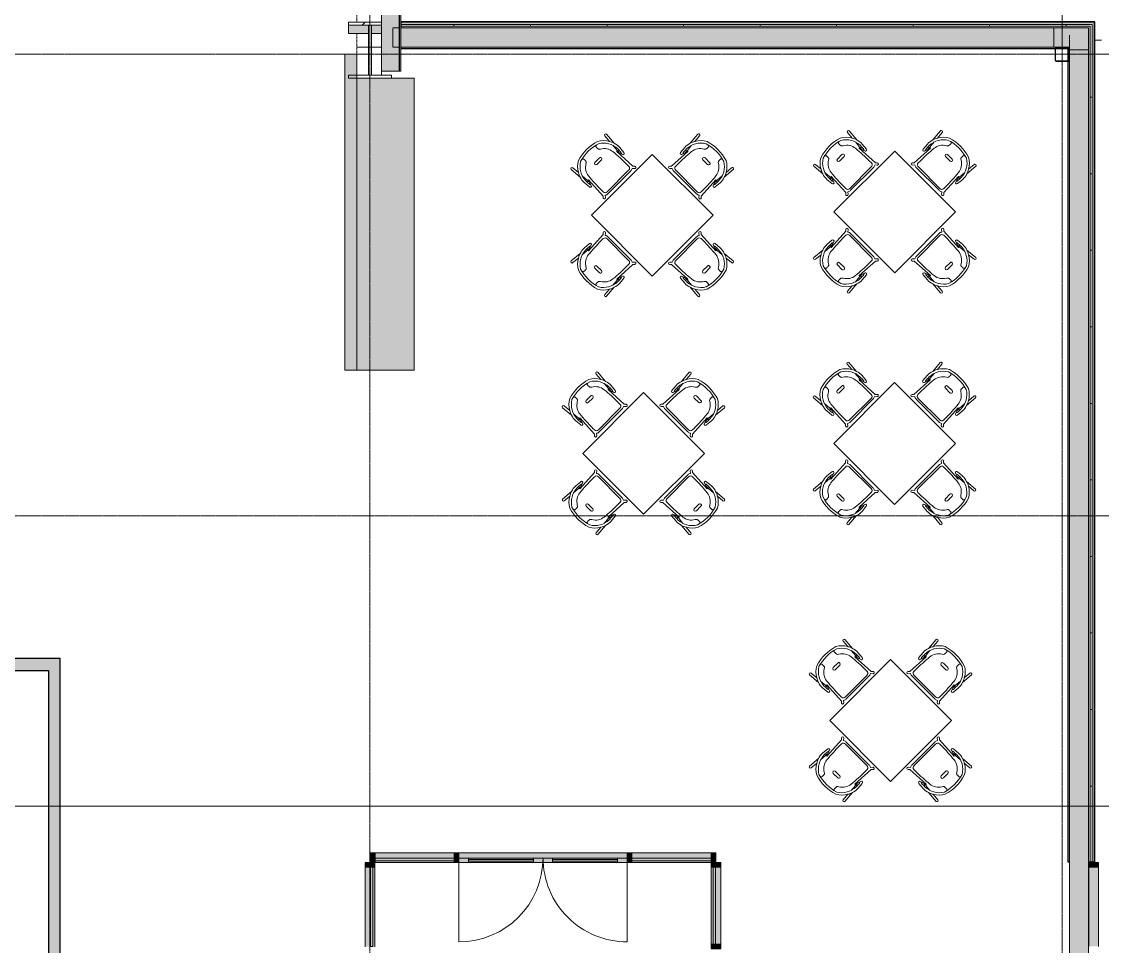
# Model space of a CAD drawing. Header units: inches. Extents: x 19712 to 27543, y -26063 to -18659.
# Drawn here: x 25835.2 to 26287.2, y -22723 to -22336.4 of the extents above; entities that cross this region are included whole.
import ezdxf

# ---------------------------------------------------------------- set-up
doc = ezdxf.new("R2010")
doc.units = ezdxf.units.IN
doc.header["$MEASUREMENT"] = 0
doc.linetypes.add('Dash 1_16_', pattern=[0.125, 0.0625, -0.0625])
doc.linetypes.add('Grid Line 1_2_', pattern=[0.875, 0.5, -0.125, 0.125, -0.125])
for name, color, linetype, lineweight in [('A-DOOR', 31, 'Continuous', 9), ('A-FLOR-CLRS', 90, 'Dash 1_16_', 9), ('A-GLAZ-CURT', 52, 'Continuous', 9), ('A-GLAZ-CWMG', 51, 'Continuous', 9), ('A-WALL', 113, 'Continuous', 9), ('A-WALL-PATT', 111, 'Continuous', 25), ('Conc', 7, 'Continuous', 9), ('G-ANNO-SYMB', 111, 'Continuous', 9), ('I-FURN', 30, 'Continuous', 9), ('I-WALL', 2, 'Continuous', 9), ('L-SITE-WALL', 31, 'Continuous', 9), ('Q-CASE', 31, 'Continuous', 9), ('S-BEAM', 12, 'Continuous', 9), ('S-COLS', 52, 'Continuous', 9), ('S-GRID', 1, 'Continuous', 9)]:
    doc.layers.add(name, color=color, linetype=linetype, lineweight=lineweight)
pattern_1 = [(45, (0, 0), (-25.342707, 25.342707), []), (45, (0, 38.4), (-25.342707, 25.342707), [])]
pattern_2 = [(0, (0, 0), (0, 32), []), (90, (0, 0), (-32, 2e-15), [])]

# ---------------------------------------------------------------- blocks, each defined once
blk = doc.blocks.new('Girt_C - 8_D-841280-Site Plan - Phase 1')
at = {"layer": 'S-BEAM'}
for points in [[(26273.45, -22792.3), (26273.58, -22792.3), (26273.58, -22348.18), (26273.39, -22348.18), (26273.39, -22792.3)], [(26281.2, -22792.3), (26281.2, -22348.18), (26273.58, -22348.18), (26273.58, -22792.3), (26275.37, -22792.3)], [(26281.39, -22792.3), (26281.34, -22348.18), (26281.2, -22348.18), (26281.2, -22792.3), (26281.34, -22792.3)]]:
    blk.add_hatch(color=256, dxfattribs=at).paths.add_polyline_path(points, flags=0)
for p, q in [((26273.39, -22348.18), (26273.39, -22781.77)), ((26273.39, -22348.18), (26273.58, -22348.18)), ((26273.58, -22348.18), (26281.2, -22348.18)), ((26281.2, -22348.18), (26281.39, -22348.18)), ((26281.39, -22792.3), (26281.39, -22348.18)), ((26273.39, -22786.84), (26273.39, -22792.3)), ((26273.58, -22792.3), (26273.39, -22792.3)), ((26281.2, -22792.3), (26273.58, -22792.3)), ((26281.39, -22792.3), (26281.2, -22792.3))]:
    blk.add_line(p, q, dxfattribs=at)
blk = doc.blocks.new('Falcon 7700 Series Pedestal Base - 36_ Square Top x 30_ - Wheelchair Height-460525-Site Plan - Phase 1')
at = {"layer": 'I-FURN'}
for p, q in [((18, 18), (-18, 18)), ((-18, 18), (-18, -18)), ((18, -18), (18, 18)), ((-18, -18), (18, -18))]:
    blk.add_line(p, q, dxfattribs=at)
blk = doc.blocks.new('HermanMiller_Collection_Air-Chair_SideChair_Arms - Arms-457867-Site Plan - Phase 1')
at = {"layer": 'I-FURN'}
for p, q in [((-3.55, 10.02), (-8.45, 10.45)), ((-8.45, 9.45), (-5.47, 9.18)), ((2.04, 10.2), (-0.69, 10.45)), ((0.77, 8.78), (2.2, 9.22)), ((9.32, 9.33), (8.79, 8.8)), ((-3.35, 9.02), (-0.6, 8.8)), ((-0.34, 8.32), (-0.6, 8.8)), ((-0.6, 8.8), (0.38, 8.73)), ((8.79, 8.8), (-0.34, 8.32)), ((6.45, 7.57), (7.62, 7.57)), ((8.7, 6.35), (8.7, -6.35)), ((9.17, 7.94), (10.01, 8.64)), ((9.52, -6.69), (9.52, 6.69)), ((-3.6, 1.35), (-3.6, -1.35)), ((-2.35, -1.35), (-2.35, 1.35)), ((-3.35, -9.02), (-0.6, -8.8)), ((-0.6, -8.8), (-0.34, -8.32)), ((0.38, -8.73), (-0.6, -8.8)), ((-0.34, -8.32), (8.79, -8.8)), ((2.2, -9.22), (0.77, -8.78)), ((6.45, -7.57), (7.62, -7.57)), ((8.79, -8.8), (9.32, -9.33)), ((10.01, -8.64), (9.17, -7.94)), ((-5.47, -9.18), (-8.45, -9.45)), ((-8.45, -10.45), (-3.55, -10.02)), ((-0.69, -10.45), (2.04, -10.2))]:
    blk.add_line(p, q, dxfattribs=at)
for centre, radius, start, end in [((-1.51, 1.66), 8.5, 117.7851, 152.2149), ((-8.45, 9.95), 0.5, 90, 270), ((-0.65, 0.76), 8.69, 90.7893, 148.9202), ((-2.46, 4.97), 5.17, 102.2096, 125.548), ((-1.25, 4.41), 6.06, 84.7201, 112.311), ((-0.51, -9.88), 19.32, 84.4222, 90.7893), ((0.44, 9.26), 0.53, 159.7405, 262.7198), ((1.81, 9.64), 0.521, 212.9555, 275.0445), ((2.06, 9.7), 0.499, 287, 91.3054), ((9.66, 8.99), 0.49, 315, 135), ((9.93, 0), 19.77, 163.4787, 196.5213), ((9.93, 0), 18.77, 163.7855, 196.2145), ((-0.23, 0.83), 6.63, 124.5004, 148.6439), ((-0.92, 1.66), 5.55, 95.4677, 123.4626), ((6.58, -76.67), 84.24, 90.0911, 95.4677), ((0.45, 9.65), 0.924, 265.6115, 290.3639), ((7.62, 6.48), 1.09, 353.2467, 90.0911), ((7.56, 6.82), 1.97, 356.1033, 34.6542), ((-7.66, 5.36), 2.08, 305.4968, 328.6439), ((-2.98, 1.35), 0.625, 360, 180), ((-7.66, -5.36), 2.08, 31.3561, 54.5032), ((-0.23, -0.83), 6.63, 211.3561, 235.4996), ((-2.98, -1.35), 0.625, 180, 360), ((-1.51, -1.66), 8.5, 207.7851, 242.2149), ((-0.65, -0.76), 8.69, 211.0798, 269.2107), ((-0.92, -1.66), 5.55, 236.5374, 264.5323), ((6.58, 76.67), 84.24, 264.5323, 269.9089), ((0.44, -9.26), 0.53, 97.2802, 200.2595), ((0.45, -9.65), 0.924, 69.6361, 94.3885), ((7.62, -6.48), 1.09, 269.9089, 6.7533), ((7.56, -6.82), 1.97, 325.3458, 3.8967), ((9.66, -8.99), 0.49, 225, 45), ((-8.45, -9.95), 0.5, 90, 270), ((-2.46, -4.97), 5.17, 234.452, 257.7904), ((-1.25, -4.41), 6.06, 247.689, 275.2799), ((-0.51, 9.88), 19.32, 269.2107, 275.5778), ((1.81, -9.64), 0.521, 84.9555, 147.0445), ((2.06, -9.7), 0.499, 268.6946, 73)]:
    blk.add_arc(centre, radius, start, end, dxfattribs=at)
for centre, major_axis, ratio, start_param, end_param in [((-7.46, 6.92), (0.03, 3.66), 0.320235, 2.34328, 2.536765), ((-7.87, 5.38), (-0.03, 1.79), 0.298783, 2.522217, 3.153947), ((-7.46, -6.92), (-0.03, 3.66), 0.320235, 0.604828, 0.798312), ((-7.87, -5.38), (0.03, 1.79), 0.298783, 6.270831, 6.902561)]:
    blk.add_ellipse(centre, major_axis=major_axis, ratio=ratio, start_param=start_param, end_param=end_param, dxfattribs=at)
for points in [[(-6.45, 3.67), (-6.52, 3.66), (-6.67, 3.64), (-6.9, 3.62), (-7.13, 3.61), (-7.4, 3.6), (-7.65, 3.59), (-7.83, 3.59)], [(-6.45, -3.67), (-6.52, -3.66), (-6.67, -3.64), (-6.9, -3.62), (-7.13, -3.61), (-7.4, -3.6), (-7.65, -3.59), (-7.83, -3.59)]]:
    blk.add_open_spline(points, degree=3, knots=[-1, -1, -1, -1, -0.75, -0.5, -0.375, -0.25, 0, 0, 0, 0], dxfattribs=at)
blk = doc.blocks.new('HermanMiller_Collection_Air-Chair_SideChair_Arms - Arms-460524-Site Plan - Phase 1')
at = {"layer": 'I-FURN'}
for p, q in [((-8.45, 10.45), (-3.55, 10.02)), ((-5.47, 9.18), (-8.45, 9.45)), ((-0.69, 10.45), (2.04, 10.2)), ((2.2, 9.22), (0.77, 8.78)), ((8.79, 8.8), (9.32, 9.33)), ((-3.35, 9.02), (-0.6, 8.8)), ((-0.6, 8.8), (-0.34, 8.32)), ((0.38, 8.73), (-0.6, 8.8)), ((-0.34, 8.32), (8.79, 8.8)), ((6.45, 7.57), (7.62, 7.57)), ((8.7, -6.35), (8.7, 6.35)), ((10.01, 8.64), (9.17, 7.94)), ((9.52, 6.69), (9.52, -6.69)), ((-3.6, -1.35), (-3.6, 1.35)), ((-2.35, 1.35), (-2.35, -1.35)), ((-3.35, -9.02), (-0.6, -8.8)), ((-0.34, -8.32), (-0.6, -8.8)), ((-0.6, -8.8), (0.38, -8.73)), ((8.79, -8.8), (-0.34, -8.32)), ((0.77, -8.78), (2.2, -9.22)), ((6.45, -7.57), (7.62, -7.57)), ((9.32, -9.33), (8.79, -8.8)), ((9.17, -7.94), (10.01, -8.64)), ((-8.45, -9.45), (-5.47, -9.18)), ((-3.55, -10.02), (-8.45, -10.45)), ((2.04, -10.2), (-0.69, -10.45))]:
    blk.add_line(p, q, dxfattribs=at)
for centre, radius, start, end in [((-1.51, 1.66), 8.5, 117.7851, 152.2149), ((-8.45, 9.95), 0.5, 90, 270), ((-0.65, 0.76), 8.69, 90.7893, 148.9202), ((-2.46, 4.97), 5.17, 102.2096, 125.548), ((-1.25, 4.41), 6.06, 84.7201, 112.311), ((-0.51, -9.88), 19.32, 84.4222, 90.7893), ((0.44, 9.26), 0.53, 159.7405, 262.7198), ((1.81, 9.64), 0.521, 212.9555, 275.0445), ((2.06, 9.7), 0.499, 287, 91.3054), ((9.66, 8.99), 0.49, 315, 135), ((9.93, 0), 19.77, 163.4787, 196.5213), ((9.93, 0), 18.77, 163.7855, 196.2145), ((-0.23, 0.83), 6.63, 124.5004, 148.6439), ((-0.92, 1.66), 5.55, 95.4677, 123.4626), ((6.58, -76.67), 84.24, 90.0911, 95.4677), ((0.45, 9.65), 0.924, 265.6115, 290.3639), ((7.62, 6.48), 1.09, 353.2467, 90.0911), ((7.56, 6.82), 1.97, 356.1033, 34.6542), ((-7.66, 5.36), 2.08, 305.4968, 328.6439), ((-2.98, 1.35), 0.625, 0, 180), ((-7.66, -5.36), 2.08, 31.3561, 54.5032), ((-0.23, -0.83), 6.63, 211.3561, 235.4996), ((-2.98, -1.35), 0.625, 180, 0), ((-1.51, -1.66), 8.5, 207.7851, 242.2149), ((-0.65, -0.76), 8.69, 211.0798, 269.2107), ((-0.92, -1.66), 5.55, 236.5374, 264.5323), ((6.58, 76.67), 84.24, 264.5323, 269.9089), ((0.44, -9.26), 0.53, 97.2802, 200.2595), ((0.45, -9.65), 0.924, 69.6361, 94.3885), ((7.62, -6.48), 1.09, 269.9089, 6.7533), ((7.56, -6.82), 1.97, 325.3458, 3.8967), ((9.66, -8.99), 0.49, 225, 45), ((-8.45, -9.95), 0.5, 90, 270), ((-2.46, -4.97), 5.17, 234.452, 257.7904), ((-1.25, -4.41), 6.06, 247.689, 275.2799), ((-0.51, 9.88), 19.32, 269.2107, 275.5778), ((1.81, -9.64), 0.521, 84.9555, 147.0445), ((2.06, -9.7), 0.499, 268.6946, 73)]:
    blk.add_arc(centre, radius, start, end, dxfattribs=at)
for centre, major_axis, ratio, start_param, end_param in [((-7.46, 6.92), (0.03, 3.66), 0.320235, 2.34328, 2.536765), ((-7.87, 5.38), (-0.03, 1.79), 0.298783, 2.522217, 3.153947), ((-7.46, -6.92), (-0.03, 3.66), 0.320235, 0.604828, 0.798312), ((-7.87, -5.38), (0.03, 1.79), 0.298783, 6.270831, 6.902561)]:
    blk.add_ellipse(centre, major_axis=major_axis, ratio=ratio, start_param=start_param, end_param=end_param, dxfattribs=at)
for points in [[(-6.45, 3.67), (-6.52, 3.66), (-6.67, 3.64), (-6.9, 3.62), (-7.13, 3.61), (-7.4, 3.6), (-7.65, 3.59), (-7.83, 3.59)], [(-6.45, -3.67), (-6.52, -3.66), (-6.67, -3.64), (-6.9, -3.62), (-7.13, -3.61), (-7.4, -3.6), (-7.65, -3.59), (-7.83, -3.59)]]:
    blk.add_open_spline(points, degree=3, knots=[-1, -1, -1, -1, -0.75, -0.5, -0.375, -0.25, 0, 0, 0, 0], dxfattribs=at)
blk = doc.blocks.new('Girt_C - 8_D-757180-Site Plan - Phase 1')
at = {"layer": 'S-BEAM'}
h = blk.add_hatch(color=256, dxfattribs=at)
h.paths.add_polyline_path([(26266.89, -22346.87), (26266.89, -22339.24), (25993.76, -22339.24), (25993.76, -22346.87), (26247.33, -22346.87)], flags=0)
h.paths.add_polyline_path([(25993.11, -22346.87), (25993.11, -22339.24), (25990.39, -22339.24), (25990.39, -22346.87)], flags=0)
for points in [[(26266.89, -22339.24), (26266.89, -22339.05), (25993.76, -22339.15), (25993.76, -22339.24), (26247.33, -22339.24)], [(26266.89, -22347.05), (26266.89, -22346.87), (25993.76, -22346.96), (25993.76, -22347.05), (26247.33, -22347.05)]]:
    blk.add_hatch(color=256, dxfattribs=at).paths.add_polyline_path(points, flags=0)
for p, q in [((25993.11, -22339.05), (25990.39, -22339.05)), ((25990.39, -22346.87), (25990.39, -22339.24)), ((26266.89, -22339.05), (25993.76, -22339.05)), ((26266.89, -22339.05), (26266.89, -22339.24)), ((26266.89, -22339.24), (26266.89, -22346.87)), ((25990.39, -22347.05), (25993.11, -22347.05)), ((25993.76, -22347.05), (26266.89, -22347.05)), ((26266.89, -22346.87), (26266.89, -22347.05))]:
    blk.add_line(p, q, dxfattribs=at)
blk = doc.blocks.new('Casework 3 - Casework 1-483541-Site Plan - Phase 1')
at = {"layer": 'Q-CASE'}
blk.add_hatch(color=256, dxfattribs=at).paths.add_polyline_path([(25720.18, -22360.05), (25720.18, -22384.05), (25842.18, -22384.05), (25842.18, -22360.05), (25757.63, -22360.05)], flags=0)
for p, q in [((25720.18, -22360.05), (25720.18, -22384.05)), ((25842.18, -22384.05), (25842.18, -22374.55)), ((25720.18, -22384.05), (25842.18, -22384.05))]:
    blk.add_line(p, q, dxfattribs=at)
blk = doc.blocks.new('Girt_Z - 8_D-790722-Site Plan - Phase 1')
at = {"layer": 'S-BEAM'}
for points in [[(25985.85, -22357.09), (25985.94, -22357.09), (25985.85, -21187.06), (25985.76, -21187.06), (25985.78, -22357.09)], [(25993.11, -22357.09), (25993.11, -21187.06), (25985.94, -21187.06), (25985.94, -22357.09)], [(25993.76, -22357.09), (25993.76, -21187.06), (25993.18, -21187.06), (25993.18, -22357.09)]]:
    blk.add_hatch(color=256, dxfattribs=at).paths.add_polyline_path(points, flags=0)
for p, q in [((25985.76, -21187.06), (25985.76, -22357.09)), ((25993.11, -22357.09), (25993.11, -21187.06)), ((25993.18, -22357.09), (25993.18, -21187.06)), ((25993.76, -22357.09), (25993.76, -21187.06)), ((25985.94, -22357.09), (25985.76, -22357.09)), ((25993.11, -22357.09), (25985.94, -22357.09)), ((25993.18, -22357.09), (25993.11, -22357.09)), ((25993.76, -22357.09), (25993.18, -22357.09))]:
    blk.add_line(p, q, dxfattribs=at)
blk = doc.blocks.new('Rectangular Mullion - Rectangular Mullion 1-769360-Site Plan - Phase 1')
at = {"layer": 'A-GLAZ-CWMG'}
blk.add_hatch(color=256, dxfattribs=at).paths.add_polyline_path([(22456.52, -22799.43), (22456.52, -22795.43), (22423.45, -22795.43), (22423.45, -22799.43)], flags=0)
for p, q in [((22423.45, -22795.43), (22456.52, -22795.43)), ((22423.45, -22799.43), (22456.52, -22799.43))]:
    blk.add_line(p, q, dxfattribs=at)
blk = doc.blocks.new('Rectangular Mullion - Rectangular Mullion 1-827439-Site Plan - Phase 1')
at = {"layer": 'A-GLAZ-CWMG'}
blk.add_hatch(color=256, dxfattribs=at).paths.add_polyline_path([(0, -2), (0, 2), (-2, 2), (-2, -2)], flags=0)
at = {"layer": 'A-GLAZ-CWMG', "lineweight": 13}
for p, q in [((0, 2), (-2, 2)), ((-2, 2), (-2, -2)), ((0, -2), (0, 2)), ((-2, -2), (0, -2))]:
    blk.add_line(p, q, dxfattribs=at)
blk = doc.blocks.new('System Panel - Glazed-836958-Site Plan - Phase 1')
at = {"layer": 'A-GLAZ-CURT', "transparency": 33554649}
blk.add_hatch(color=256, dxfattribs=at).paths.add_polyline_path([(-16.06, 0.25), (16.06, 0.25), (16.06, 1.25), (-16.06, 1.25)], flags=0)
at = {"layer": 'A-GLAZ-CURT'}
for p, q in [((16.06, 1.25), (-16.06, 1.25)), ((-16.06, 1.25), (-16.06, 0.25)), ((-16.06, 0.25), (-16.06, 1.25)), ((16.06, 1.25), (-16.06, 1.25)), ((-16.06, 0.25), (16.06, 0.25)), ((-16.06, 0.25), (16.06, 0.25)), ((16.06, 0.25), (16.06, 1.25)), ((16.06, 1.25), (16.06, 0.25))]:
    blk.add_line(p, q, dxfattribs=at)
blk = doc.blocks.new('Rectangular Mullion - Rectangular Mullion 1-780070-Site Plan - Phase 1')
at = {"layer": 'A-GLAZ-CWMG'}
h = blk.add_hatch(color=256, dxfattribs=at)
h.paths.add_polyline_path([(26125.39, -22722.05), (26127.64, -22722.05), (26127.64, -22689.93), (26125.39, -22689.93)], flags=0)
h.paths.add_polyline_path([(26123.64, -22722.05), (26124.39, -22722.05), (26124.39, -22689.93), (26123.64, -22689.93)], flags=0)
blk.add_hatch(color=256, dxfattribs=at).paths.add_polyline_path([(26125.39, -22722.05), (26125.39, -22689.93), (26124.39, -22689.93), (26124.39, -22722.05)], flags=0)
for p, q in [((26123.64, -22689.93), (26123.64, -22722.05)), ((26127.64, -22689.93), (26127.64, -22722.05))]:
    blk.add_line(p, q, dxfattribs=at)
blk = doc.blocks.new('Rectangular Mullion - Rectangular Mullion 1-836904-Site Plan - Phase 1')
at = {"layer": 'A-GLAZ-CWMG'}
blk.add_hatch(color=256, dxfattribs=at).paths.add_polyline_path([(-2, 2), (0, 2), (0, -2), (-2, -2)], flags=0)
at = {"layer": 'A-GLAZ-CWMG', "lineweight": 13}
for p, q in [((-2, 2), (0, 2)), ((-2, -2), (-2, 2)), ((0, 2), (0, -2)), ((0, -2), (-2, -2))]:
    blk.add_line(p, q, dxfattribs=at)
blk = doc.blocks.new('Rectangular Mullion - Rectangular Mullion 1-827470-Site Plan - Phase 1')
at = {"layer": 'A-GLAZ-CWMG'}
blk.add_hatch(color=256, dxfattribs=at).paths.add_polyline_path([(-1, 2), (1, 2), (1, -2), (-1, -2)], flags=0)
at = {"layer": 'A-GLAZ-CWMG', "lineweight": 13}
for p, q in [((-1, 2), (1, 2)), ((-1, -2), (-1, 2)), ((1, 2), (1, -2)), ((1, -2), (-1, -2))]:
    blk.add_line(p, q, dxfattribs=at)
blk = doc.blocks.new('System Panel - Glazed-827451-Site Plan - Phase 1')
at = {"layer": 'A-GLAZ-CURT', "transparency": 33554649}
blk.add_hatch(color=256, dxfattribs=at).paths.add_polyline_path([(-16.53, 1.25), (-16.53, 0.25), (16.53, 0.25), (16.53, 1.25)], flags=0)
at = {"layer": 'A-GLAZ-CURT'}
for p, q in [((16.53, 1.25), (-16.53, 1.25)), ((-16.53, 1.25), (-16.53, 0.25)), ((-16.53, 0.25), (-16.53, 1.25)), ((16.53, 1.25), (-16.53, 1.25)), ((-16.53, 0.25), (16.53, 0.25)), ((-16.53, 0.25), (16.53, 0.25)), ((16.53, 0.25), (16.53, 1.25)), ((16.53, 1.25), (16.53, 0.25))]:
    blk.add_line(p, q, dxfattribs=at)
blk = doc.blocks.new('Door_Single_Storefront - one-827453-Site Plan - Phase 1')
at = {"layer": 'A-DOOR'}
h = blk.add_hatch(color=256, dxfattribs=at)
h.paths.add_polyline_path([(13.59375, 2), (13.59375, 0.25), (17.59375, 0.25), (17.59375, 2)], flags=0)
h.paths.add_polyline_path([(-17.59375, 2), (-17.59375, 0.25), (-13.59375, 0.25), (-13.59375, 2)], flags=0)
h = blk.add_hatch(color=256, dxfattribs=at)
h.paths.add_polyline_path([(13.59375, 2), (-13.59375, 2), (-13.59375, 1.5), (13.59375, 1.5)], flags=0)
h.paths.add_polyline_path([(-13.59375, 0.75), (-13.59375, 0.25), (13.59375, 0.25), (13.59375, 0.75)], flags=0)
blk.add_hatch(color=256, dxfattribs=at).paths.add_polyline_path([(13.59375, 1.5), (-13.59375, 1.5), (-13.59375, 0.75), (13.59375, 0.75)], flags=0)
for p, q in [((-17.59375, 35.1875), (-17.59375, 0)), ((-13.59375, 2), (-17.59375, 2)), ((-17.59375, 2), (-17.59375, 0.25)), ((-17.59375, 0.25), (-13.59375, 0.25)), ((-13.59375, 0.25), (-13.59375, 2)), ((-13.59375, 2), (13.59375, 2)), ((13.59375, 1.5), (-13.59375, 1.5)), ((-13.59375, 1.5), (-13.59375, 0.75)), ((-13.59375, 0.75), (13.59375, 0.75)), ((13.59375, 0.25), (-13.59375, 0.25)), ((17.59375, 2), (13.59375, 2)), ((13.59375, 2), (13.59375, 0.25)), ((13.59375, 0.75), (13.59375, 1.5)), ((13.59375, 0.25), (17.59375, 0.25)), ((17.59375, 0.25), (17.59375, 2))]:
    blk.add_line(p, q, dxfattribs=at)
blk.add_arc((-17.59375, 0), 35.1875, 360, 90, dxfattribs=at)
blk = doc.blocks.new('Door_Single_Storefront - one-827452-Site Plan - Phase 1')
at = {"layer": 'A-DOOR'}
h = blk.add_hatch(color=256, dxfattribs=at)
h.paths.add_polyline_path([(13.59375, -2), (17.59375, -2), (17.59375, -0.25), (13.59375, -0.25)], flags=0)
h.paths.add_polyline_path([(-13.59375, -2), (-13.59375, -0.25), (-17.59375, -0.25), (-17.59375, -2)], flags=0)
h = blk.add_hatch(color=256, dxfattribs=at)
h.paths.add_polyline_path([(13.59375, -2), (13.59375, -1.5), (-13.59375, -1.5), (-13.59375, -2)], flags=0)
h.paths.add_polyline_path([(13.59375, -0.75), (13.59375, -0.25), (-13.59375, -0.25), (-13.59375, -0.75)], flags=0)
blk.add_hatch(color=256, dxfattribs=at).paths.add_polyline_path([(13.59375, -1.5), (13.59375, -0.75), (-13.59375, -0.75), (-13.59375, -1.5)], flags=0)
for p, q in [((-17.59375, -35.1875), (-17.59375, 0)), ((-17.59375, -2), (-17.59375, -0.25)), ((-17.59375, -0.25), (-13.59375, -0.25)), ((-13.59375, -2), (-17.59375, -2)), ((-13.59375, -0.25), (-13.59375, -2)), ((13.59375, -0.25), (-13.59375, -0.25)), ((-13.59375, -1.5), (-13.59375, -0.75)), ((-13.59375, -0.75), (13.59375, -0.75)), ((13.59375, -1.5), (-13.59375, -1.5)), ((-13.59375, -2), (13.59375, -2)), ((13.59375, -2), (13.59375, -0.25)), ((13.59375, -0.25), (17.59375, -0.25)), ((13.59375, -0.75), (13.59375, -1.5)), ((17.59375, -2), (13.59375, -2)), ((17.59375, -0.25), (17.59375, -2))]:
    blk.add_line(p, q, dxfattribs=at)
blk.add_arc((-17.59375, 0), 35.1875, 270, 0, dxfattribs=at)
blk = doc.blocks.new('Rectangular Mullion - Rectangular Mullion 1-775617-Site Plan - Phase 1')
at = {"layer": 'A-GLAZ-CWMG'}
h = blk.add_hatch(color=256, dxfattribs=at)
h.paths.add_polyline_path([(26090.45, -22687.93), (26123.52, -22687.93), (26123.52, -22687.18), (26090.45, -22687.18)], flags=0)
h.paths.add_polyline_path([(26090.45, -22686.18), (26123.52, -22686.18), (26123.52, -22683.93), (26090.45, -22683.93)], flags=0)
blk.add_hatch(color=256, dxfattribs=at).paths.add_polyline_path([(26123.52, -22687.18), (26123.52, -22686.18), (26090.45, -22686.18), (26090.45, -22687.18)], flags=0)
for p, q in [((26090.45, -22683.93), (26123.52, -22683.93)), ((26090.45, -22687.93), (26123.52, -22687.93))]:
    blk.add_line(p, q, dxfattribs=at)
blk = doc.blocks.new('Rectangular Mullion - Rectangular Mullion 1-769168-Site Plan - Phase 1')
at = {"layer": 'A-GLAZ-CWMG'}
blk.add_hatch(color=256, dxfattribs=at).paths.add_polyline_path([(24368.72, -22362.3), (24387.64, -22362.3), (24387.64, -22360.05), (24352.45, -22360.05), (24352.45, -22362.3), (24356.45, -22362.3)], flags=0)
blk.add_line((24352.45, -22360.05), (24387.64, -22360.05), dxfattribs=at)
blk = doc.blocks.new('Rectangular Mullion - Rectangular Mullion 1-769169-Site Plan - Phase 1')
at = {"layer": 'A-GLAZ-CWMG'}
blk.add_hatch(color=256, dxfattribs=at).paths.add_polyline_path([(24348.45, -22362.3), (24352.45, -22362.3), (24352.45, -22360.05), (24317.27, -22360.05), (24317.27, -22362.3), (24321.27, -22362.3)], flags=0)
blk.add_line((24317.27, -22360.05), (24352.45, -22360.05), dxfattribs=at)
blk = doc.blocks.new('Rectangular Mullion - Rectangular Mullion 1-771670-Site Plan - Phase 1')
at = {"layer": 'A-GLAZ-CWMG'}
h = blk.add_hatch(color=256, dxfattribs=at)
h.paths.add_polyline_path([(25983.02, -22687.93), (26016.08, -22687.93), (26016.08, -22687.18), (25983.02, -22687.18)], flags=0)
h.paths.add_polyline_path([(25983.02, -22686.18), (26016.08, -22686.18), (26016.08, -22683.93), (25983.02, -22683.93)], flags=0)
blk.add_hatch(color=256, dxfattribs=at).paths.add_polyline_path([(26016.08, -22687.18), (26016.08, -22686.18), (25983.02, -22686.18), (25983.02, -22687.18)], flags=0)
for p, q in [((25983.02, -22683.93), (26016.08, -22683.93)), ((25983.02, -22687.93), (26016.08, -22687.93))]:
    blk.add_line(p, q, dxfattribs=at)
blk = doc.blocks.new('Rectangular Mullion - Rectangular Mullion 1-827472-Site Plan - Phase 1')
at = {"layer": 'A-GLAZ-CWMG'}
blk.add_hatch(color=256, dxfattribs=at).paths.add_polyline_path([(-2, -2), (-2, 2), (0, 2), (0, -2)], flags=0)
at = {"layer": 'A-GLAZ-CWMG', "lineweight": 13}
for p, q in [((-2, 2), (0, 2)), ((-2, -2), (-2, 2)), ((0, 2), (0, -2)), ((0, -2), (-2, -2))]:
    blk.add_line(p, q, dxfattribs=at)
blk = doc.blocks.new('Rectangular Mullion - Rectangular Mullion 1-827475-Site Plan - Phase 1')
at = {"layer": 'A-GLAZ-CWMG'}
blk.add_hatch(color=256, dxfattribs=at).paths.add_polyline_path([(0, -2), (0, 2), (-2, 2), (-2, -2)], flags=0)
at = {"layer": 'A-GLAZ-CWMG', "lineweight": 13}
for p, q in [((0, 2), (-2, 2)), ((-2, 2), (-2, -2)), ((0, -2), (0, 2)), ((-2, -2), (0, -2))]:
    blk.add_line(p, q, dxfattribs=at)
blk = doc.blocks.new('Rectangular Mullion - Rectangular Mullion 1-V33-Site Plan - Phase 1')
at = {"layer": 'A-GLAZ-CWMG'}
blk.add_hatch(color=256, dxfattribs=at).paths.add_polyline_path([(-1, -2), (-1, 2), (1, 2), (1, -2)], flags=0)
at = {"layer": 'A-GLAZ-CWMG', "lineweight": 13}
for p, q in [((-1, 2), (1, 2)), ((-1, -2), (-1, 2)), ((1, 2), (1, -0.25)), ((1, -2), (-1, -2))]:
    blk.add_line(p, q, dxfattribs=at)
blk = doc.blocks.new('Rectangular Mullion - Rectangular Mullion 1-V34-Site Plan - Phase 1')
at = {"layer": 'A-GLAZ-CWMG'}
blk.add_hatch(color=256, dxfattribs=at).paths.add_polyline_path([(-1, -2), (-1, 2), (1, 2), (1, -2)], flags=0)
at = {"layer": 'A-GLAZ-CWMG', "lineweight": 13}
for p, q in [((-1, 2), (1, 2)), ((-1, -0.25), (-1, 2)), ((1, 2), (1, -2)), ((1, -2), (-1, -2))]:
    blk.add_line(p, q, dxfattribs=at)
blk = doc.blocks.new('System Panel - Glazed-V35-Site Plan - Phase 1')
at = {"layer": 'A-GLAZ-CURT', "transparency": 33554649}
blk.add_hatch(color=256, dxfattribs=at).paths.add_polyline_path([(16.59, 1.25), (-16.59, 1.25), (-16.59, 0.25), (16.59, 0.25)], flags=0)
at = {"layer": 'A-GLAZ-CURT'}
for p, q in [((16.59, 1.25), (-16.59, 1.25)), ((-16.59, 1.25), (-16.59, 0.25)), ((-16.59, 0.25), (-16.59, 1.25)), ((16.59, 1.25), (-16.59, 1.25)), ((-16.59, 0.25), (16.59, 0.25)), ((-16.59, 0.25), (16.59, 0.25)), ((16.59, 0.25), (16.59, 1.25)), ((16.59, 1.25), (16.59, 0.25))]:
    blk.add_line(p, q, dxfattribs=at)
blk = doc.blocks.new('Rectangular Mullion - Rectangular Mullion 1-V36-Site Plan - Phase 1')
at = {"layer": 'A-GLAZ-CWMG'}
h = blk.add_hatch(color=256, dxfattribs=at)
h.paths.add_polyline_path([(25981.14, -22723.12), (25981.14, -22689.93), (25978.89, -22689.93), (25978.89, -22723.12), (25981.02, -22723.12)], flags=0)
h.paths.add_polyline_path([(25982.89, -22723.12), (25982.89, -22689.93), (25982.14, -22689.93), (25982.14, -22723.12)], flags=0)
blk.add_hatch(color=256, dxfattribs=at).paths.add_polyline_path([(25982.14, -22723.12), (25982.14, -22689.93), (25981.14, -22689.93), (25981.14, -22723.12)], flags=0)
for p, q in [((25978.89, -22723.12), (25978.89, -22689.93)), ((25982.89, -22723.12), (25982.89, -22689.93))]:
    blk.add_line(p, q, dxfattribs=at)
blk = doc.blocks.new('Rectangular Mullion - Rectangular Mullion 1-836905-Site Plan - Phase 1')
at = {"layer": 'A-GLAZ-CWMG'}
blk.add_hatch(color=256, dxfattribs=at).paths.add_polyline_path([(-2, -2), (0, -2), (0, 2), (-2, 2)], flags=0)
at = {"layer": 'A-GLAZ-CWMG', "lineweight": 13}
for p, q in [((0, 2), (-2, 2)), ((-2, 2), (-2, -2)), ((0, -2), (0, 2)), ((-2, -2), (0, -2))]:
    blk.add_line(p, q, dxfattribs=at)

msp = doc.modelspace()

# ---------------------------------------------------------------- hatches: boundary and pattern name
at = {"layer": 'A-WALL-PATT', "lineweight": 9}
h = msp.add_hatch(dxfattribs=at)
h.set_pattern_fill('FP_8', color=256, style=0, pattern_type=2)
h.set_pattern_definition(pattern_2)
h.paths.add_polyline_path([(26282.14, -22338.3), (26282.14, -22337.55), (25993.79, -22337.55), (25993.79, -22338.3), (26281.39, -22338.3)], flags=0)
h = msp.add_hatch(dxfattribs=at)
h.set_pattern_fill('FP_8', color=256, style=0, pattern_type=2)
h.set_pattern_definition(pattern_2)
h.paths.add_polyline_path([(26282.14, -22687.68), (26282.89, -22687.68), (26282.89, -22337.55), (26282.14, -22337.55), (26282.14, -22554.26)], flags=0)
at = {"layer": 'I-WALL'}
for points in [[(25970.39, -22482.05), (25975.39, -22482.05), (25975.39, -22350.05), (25970.39, -22350.05), (25970.39, -22444.6)], [(25851.39, -22786.68), (25851.39, -22607.66), (25846.39, -22607.66), (25846.39, -22786.68)]]:
    msp.add_hatch(color=256, dxfattribs=at).paths.add_polyline_path(points, flags=0)
h = msp.add_hatch(color=256, dxfattribs=at)
h.paths.add_polyline_path([(25846.39, -22607.66), (25851.39, -22607.66), (25851.39, -22602.66), (25784.89, -22602.66), (25784.89, -22607.66)], flags=0)
h.paths.add_polyline_path([(25726.39, -22607.66), (25752.89, -22607.66), (25752.89, -22602.66), (25726.39, -22602.66)], flags=0)
at = {"layer": 'L-SITE-WALL'}
for points in [[(25994.98, -22336.68), (26283.77, -22336.68), (26283.77, -22336.43), (25993.79, -22336.43), (25993.79, -22336.68)], [(26282.89, -22337.55), (26282.89, -22336.68), (25993.79, -22336.68), (25993.79, -22337.55), (26282.14, -22337.55)], [(26282.89, -22687.68), (26283.77, -22687.68), (26283.77, -22336.68), (26282.89, -22336.68), (26282.89, -22554.26)], [(26283.77, -22687.68), (26284.02, -22687.68), (26284.02, -22336.43), (26283.77, -22336.43), (26283.77, -22554.26)], [(26281.39, -22339.05), (26281.39, -22338.3), (25993.79, -22338.3), (25993.79, -22339.05), (26275.37, -22339.05)], [(26273.39, -22347.05), (26273.39, -22339.05), (26266.89, -22339.15), (26266.89, -22347.05), (26272.77, -22347.05)], [(26281.39, -22348.18), (26281.39, -22339.05), (26273.39, -22339.05), (26273.45, -22348.18), (26281.34, -22348.18)], [(26281.39, -22687.68), (26282.14, -22687.68), (26282.14, -22338.3), (26281.39, -22338.3), (26281.39, -22554.26)], [(26266.89, -22347.68), (26272.77, -22347.68), (26272.77, -22347.05), (25993.79, -22347.05), (25993.79, -22347.68), (26247.33, -22347.68)], [(26272.77, -22687.68), (26273.39, -22687.68), (26273.39, -22347.05), (26272.77, -22347.05), (26272.77, -22663.92)]]:
    msp.add_hatch(color=256, dxfattribs=at).paths.add_polyline_path(points, flags=0)
at = {"layer": 'S-COLS'}
h = msp.add_hatch(dxfattribs=at)
h.set_pattern_fill('FP_1', color=256, style=0, pattern_type=2)
h.set_pattern_definition(pattern_1)
h.paths.add_polyline_path([(25971.89, -22337.92), (25985.76, -22337.92), (25985.76, -22336.66), (25971.89, -22336.66)], flags=0)
h = msp.add_hatch(color=256, dxfattribs=at)
h.paths.add_polyline_path([(25971.89, -22341.31), (25980.27, -22341.31), (25980.27, -22337.92), (25971.89, -22337.92)], flags=0)
h.paths.add_polyline_path([(25985.76, -22341.31), (25985.76, -22337.92), (25981.52, -22337.92), (25981.52, -22341.31)], flags=0)
h = msp.add_hatch(dxfattribs=at)
h.set_pattern_fill('FP_1', color=256, style=0, pattern_type=2)
h.set_pattern_definition(pattern_1)
h.paths.add_polyline_path([(26272.92, -22353.05), (26273.25, -22352.92), (26273.39, -22352.59), (26273.09, -22352.75)], flags=0)
h.paths.add_polyline_path([(26267.86, -22353.05), (26272.92, -22353.05), (26272.92, -22352.82), (26267.86, -22352.82)], flags=0)
h.paths.add_polyline_path([(26267.86, -22353.05), (26267.69, -22352.75), (26267.39, -22352.59), (26267.53, -22352.92)], flags=0)
h.paths.add_polyline_path([(26267.39, -22347.52), (26267.69, -22347.35), (26267.86, -22347.05), (26267.53, -22347.19)], flags=0)
h.paths.add_polyline_path([(26267.39, -22352.59), (26267.62, -22352.59), (26267.62, -22347.52), (26267.39, -22347.52)], flags=0)
h.paths.add_polyline_path([(26273.39, -22347.52), (26273.25, -22347.19), (26272.92, -22347.05), (26273.09, -22347.35)], flags=0)
h.paths.add_polyline_path([(26273.16, -22352.59), (26273.39, -22352.59), (26273.39, -22347.52), (26273.16, -22347.52), (26273.16, -22348.18)], flags=0)
h.paths.add_polyline_path([(26267.86, -22347.29), (26272.92, -22347.29), (26272.92, -22347.05), (26267.86, -22347.05)], flags=0)

# ---------------------------------------------------------------- linework, layer by layer
at = {"layer": 'A-FLOR-CLRS'}
for p, q in [((25975.39, -22336.66), (25975.39, -21157.45)), ((25975.39, -22350.05), (25975.39, -22341.31)), ((25692.02, -22350.05), (25970.39, -22350.05))]:
    msp.add_line(p, q, dxfattribs=at)
at = {"layer": 'A-WALL'}
for p, q in [((25993.79, -22336.68), (26283.77, -22336.68)), ((26283.77, -22687.68), (26283.77, -22336.68)), ((25993.79, -22337.55), (26282.89, -22337.55)), ((25993.79, -22338.3), (26282.14, -22338.3)), ((26266.89, -22339.05), (26281.39, -22339.05)), ((26281.39, -22348.18), (26281.39, -22339.05)), ((26282.14, -22687.68), (26282.14, -22338.3)), ((26282.89, -22687.68), (26282.89, -22337.55)), ((26266.89, -22347.05), (26273.39, -22347.05)), ((26273.39, -22348.18), (26273.39, -22347.05))]:
    msp.add_line(p, q, dxfattribs=at)
at = {"layer": 'Conc'}
for p, q in [((26286.85, -22344.18), (26284.02, -22344.18)), ((26282.99, -22687.68), (26282.99, -22687.93))]:
    msp.add_line(p, q, dxfattribs=at)
at = {"layer": 'G-ANNO-SYMB'}
msp.add_line((27068.75, -22664.44), (19991.49, -22664.44), dxfattribs=at)
at = {"layer": 'I-WALL'}
for p, q in [((25970.39, -22482.05), (25970.39, -22350.05)), ((25970.39, -22350.05), (25975.39, -22350.05)), ((25975.39, -22350.05), (25975.39, -22482.05)), ((25970.39, -22482.05), (25975.39, -22482.05))]:
    msp.add_line(p, q, dxfattribs=at)
at = {"layer": 'I-WALL', "lineweight": 25}
for p, q in [((25851.39, -22602.66), (25784.89, -22602.66)), ((25851.39, -22786.68), (25851.39, -22602.66)), ((25784.89, -22607.66), (25846.39, -22607.66)), ((25846.39, -22607.66), (25846.39, -22786.68))]:
    msp.add_line(p, q, dxfattribs=at)
at = {"layer": 'L-SITE-WALL', "lineweight": 25}
for p, q in [((26284.02, -22336.43), (25993.79, -22336.43)), ((25993.79, -22336.43), (25993.79, -22339.05)), ((26284.02, -22687.68), (26284.02, -22336.43)), ((25993.79, -22347.05), (25993.79, -22347.68)), ((25993.79, -22347.68), (26272.77, -22347.68)), ((26272.77, -22347.68), (26272.77, -22687.68)), ((26272.77, -22687.68), (26273.4, -22687.68)), ((26281.38, -22687.68), (26284.02, -22687.68))]:
    msp.add_line(p, q, dxfattribs=at)
at = {"layer": 'S-BEAM'}
for p, q in [((25985.76, -22358.8), (25985.76, -21150.05)), ((26273.39, -22342.05), (26273.39, -22781.77)), ((25985.85, -22347.05), (25975.39, -22347.05)), ((26272.39, -22347.05), (25993.76, -22347.05))]:
    msp.add_line(p, q, dxfattribs=at)
at = {"layer": 'S-COLS', "lineweight": 15}
for p, q in [((25985.76, -22336.66), (25971.89, -22336.66)), ((25971.89, -22336.66), (25971.89, -22337.92)), ((25971.89, -22337.92), (25985.76, -22337.92)), ((25981.52, -22337.92), (25980.27, -22337.92)), ((25980.27, -22337.92), (25980.27, -22358.8)), ((25981.52, -22358.8), (25981.52, -22337.92)), ((26267.39, -22347.52), (26267.39, -22352.59)), ((26267.62, -22352.59), (26267.62, -22347.52)), ((26272.92, -22347.05), (26267.86, -22347.05)), ((26267.86, -22347.29), (26272.92, -22347.29)), ((26273.16, -22347.52), (26273.16, -22352.59)), ((26273.39, -22348.18), (26273.39, -22347.52)), ((26272.92, -22352.82), (26267.86, -22352.82)), ((26267.86, -22353.05), (26272.92, -22353.05)), ((25971.89, -22358.8), (25971.89, -22360.05)), ((25989.89, -22358.8), (25971.89, -22358.8)), ((25980.27, -22358.8), (25981.52, -22358.8)), ((25989.89, -22360.05), (25989.89, -22358.8)), ((25971.89, -22360.05), (25989.89, -22360.05))]:
    msp.add_line(p, q, dxfattribs=at)
at = {"layer": 'S-COLS'}
for p, q in [((25971.89, -22337.92), (25971.89, -22341.31)), ((25980.27, -22341.31), (25971.89, -22341.31)), ((25985.76, -22341.31), (25981.52, -22341.31))]:
    msp.add_line(p, q, dxfattribs=at)
at = {"layer": 'S-COLS', "lineweight": 15}
for centre, radius, start, end in [((26267.86, -22347.52), 0.466, 90, 180), ((26267.86, -22347.52), 0.233, 90, 180), ((26272.92, -22347.52), 0.466, 0, 90), ((26272.92, -22347.52), 0.233, 0, 90), ((26267.86, -22352.59), 0.466, 180, 270), ((26267.86, -22352.59), 0.233, 180, 270), ((26272.92, -22352.59), 0.466, 270, 0), ((26272.92, -22352.59), 0.233, 270, 0)]:
    msp.add_arc(centre, radius, start, end, dxfattribs=at)
at = {"layer": 'S-GRID', "linetype": 'Grid Line 1_2_'}
for p, q in [((25980.89, -23874.7), (25980.89, -18787.2)), ((26270.39, -23874.7), (26270.39, -18787.2)), ((27542.72, -22350.05), (19848.99, -22350.05)), ((27542.72, -22543.05), (19848.99, -22543.05))]:
    msp.add_line(p, q, dxfattribs=at)

# ---------------------------------------------------------------- block references
at = {"layer": 'A-DOOR'}
msp.add_blockref('Door_Single_Storefront - one-827452-Site Plan - Phase 1', (26035.67, -22685.93), dxfattribs=at)
at = {"layer": 'A-DOOR', "rotation": 180}
msp.add_blockref('Door_Single_Storefront - one-827453-Site Plan - Phase 1', (26070.86, -22685.93), dxfattribs=at)
at = {"layer": 'A-GLAZ-CURT'}
for name, p, rotation in [('System Panel - Glazed-827451-Site Plan - Phase 1', (25999.55, -22685.93), 180), ('System Panel - Glazed-827451-Site Plan - Phase 1', (26106.98, -22685.93), 180), ('System Panel - Glazed-V35-Site Plan - Phase 1', (25980.89, -22706.52), 270), ('System Panel - Glazed-836958-Site Plan - Phase 1', (26125.64, -22705.99), 90)]:
    msp.add_blockref(name, p, dxfattribs=dict(at, rotation=rotation))
at = {"layer": 'A-GLAZ-CWMG', "extrusion": (0, 0, -1)}
for name, p in [('Rectangular Mullion - Rectangular Mullion 1-827472-Site Plan - Phase 1', (-25981.02, -22685.93)), ('Rectangular Mullion - Rectangular Mullion 1-V34-Site Plan - Phase 1', (-26017.08, -22685.93)), ('Rectangular Mullion - Rectangular Mullion 1-V33-Site Plan - Phase 1', (-26089.45, -22685.93))]:
    msp.add_blockref(name, p, dxfattribs=at)
at = {"layer": 'A-GLAZ-CWMG'}
for name, p in [('Rectangular Mullion - Rectangular Mullion 1-771670-Site Plan - Phase 1', (0, 0)), ('Rectangular Mullion - Rectangular Mullion 1-769169-Site Plan - Phase 1', (1700.81, -323.88)), ('Rectangular Mullion - Rectangular Mullion 1-769168-Site Plan - Phase 1', (1700.81, -323.88)), ('Rectangular Mullion - Rectangular Mullion 1-775617-Site Plan - Phase 1', (0, 0)), ('Rectangular Mullion - Rectangular Mullion 1-827475-Site Plan - Phase 1', (26125.52, -22685.93)), ('Rectangular Mullion - Rectangular Mullion 1-V36-Site Plan - Phase 1', (0, 0)), ('Rectangular Mullion - Rectangular Mullion 1-780070-Site Plan - Phase 1', (0, 0))]:
    msp.add_blockref(name, p, dxfattribs=at)
for name, p, rotation in [('Rectangular Mullion - Rectangular Mullion 1-836905-Site Plan - Phase 1', (25980.89, -22687.93), 90), ('Rectangular Mullion - Rectangular Mullion 1-827439-Site Plan - Phase 1', (26283.52, -22687.93), 89.99999999999997), ('Rectangular Mullion - Rectangular Mullion 1-769360-Site Plan - Phase 1', (3486.09, -45146.44), 90)]:
    msp.add_blockref(name, p, dxfattribs=dict(at, rotation=rotation))
at = {"layer": 'A-GLAZ-CWMG', "extrusion": (0, 0, -1), "rotation": 90}
for name, p in [('Rectangular Mullion - Rectangular Mullion 1-836904-Site Plan - Phase 1', (-26125.64, -22687.93)), ('Rectangular Mullion - Rectangular Mullion 1-827470-Site Plan - Phase 1', (-26125.64, -22723.05))]:
    msp.add_blockref(name, p, dxfattribs=at)
at = {"layer": 'I-FURN'}
for name, p, rotation in [('HermanMiller_Collection_Air-Chair_SideChair_Arms - Arms-457867-Site Plan - Phase 1', (26179.87, -22395.46), 314.9999999999997), ('HermanMiller_Collection_Air-Chair_SideChair_Arms - Arms-460524-Site Plan - Phase 1', (26220.88, -22395.46), 224.9999999999995), ('HermanMiller_Collection_Air-Chair_SideChair_Arms - Arms-457867-Site Plan - Phase 1', (26078.42, -22396.86), 314.9999999999997), ('HermanMiller_Collection_Air-Chair_SideChair_Arms - Arms-460524-Site Plan - Phase 1', (26119.43, -22396.86), 224.9999999999995), ('Falcon 7700 Series Pedestal Base - 36_ Square Top x 30_ - Wheelchair Height-460525-Site Plan - Phase 1', (26200.37, -22415.97), 314.9999999999997), ('Falcon 7700 Series Pedestal Base - 36_ Square Top x 30_ - Wheelchair Height-460525-Site Plan - Phase 1', (26098.92, -22417.37), 314.9999999999997), ('HermanMiller_Collection_Air-Chair_SideChair_Arms - Arms-457867-Site Plan - Phase 1', (26179.87, -22436.47), 44.99999999999943), ('HermanMiller_Collection_Air-Chair_SideChair_Arms - Arms-460524-Site Plan - Phase 1', (26220.88, -22436.47), 134.9999999999997), ('HermanMiller_Collection_Air-Chair_SideChair_Arms - Arms-457867-Site Plan - Phase 1', (26078.42, -22437.87), 44.99999999999943), ('HermanMiller_Collection_Air-Chair_SideChair_Arms - Arms-460524-Site Plan - Phase 1', (26119.43, -22437.87), 134.9999999999997), ('HermanMiller_Collection_Air-Chair_SideChair_Arms - Arms-457867-Site Plan - Phase 1', (26179.79, -22492.24), 314.9999999999997), ('HermanMiller_Collection_Air-Chair_SideChair_Arms - Arms-460524-Site Plan - Phase 1', (26220.8, -22492.24), 224.9999999999995), ('HermanMiller_Collection_Air-Chair_SideChair_Arms - Arms-457867-Site Plan - Phase 1', (26074.79, -22496.37), 314.9999999999997), ('HermanMiller_Collection_Air-Chair_SideChair_Arms - Arms-460524-Site Plan - Phase 1', (26115.8, -22496.37), 224.9999999999995), ('Falcon 7700 Series Pedestal Base - 36_ Square Top x 30_ - Wheelchair Height-460525-Site Plan - Phase 1', (26200.3, -22512.74), 314.9999999999997), ('Falcon 7700 Series Pedestal Base - 36_ Square Top x 30_ - Wheelchair Height-460525-Site Plan - Phase 1', (26095.3, -22516.88), 314.9999999999997), ('HermanMiller_Collection_Air-Chair_SideChair_Arms - Arms-457867-Site Plan - Phase 1', (26179.79, -22533.25), 44.99999999999943), ('HermanMiller_Collection_Air-Chair_SideChair_Arms - Arms-460524-Site Plan - Phase 1', (26220.8, -22533.25), 134.9999999999997), ('HermanMiller_Collection_Air-Chair_SideChair_Arms - Arms-457867-Site Plan - Phase 1', (26074.79, -22537.39), 44.99999999999943), ('HermanMiller_Collection_Air-Chair_SideChair_Arms - Arms-460524-Site Plan - Phase 1', (26115.8, -22537.39), 134.9999999999997), ('HermanMiller_Collection_Air-Chair_SideChair_Arms - Arms-457867-Site Plan - Phase 1', (26178.08, -22608.05), 314.9999999999997), ('HermanMiller_Collection_Air-Chair_SideChair_Arms - Arms-460524-Site Plan - Phase 1', (26219.09, -22608.05), 224.9999999999995), ('Falcon 7700 Series Pedestal Base - 36_ Square Top x 30_ - Wheelchair Height-460525-Site Plan - Phase 1', (26198.59, -22628.55), 314.9999999999997), ('HermanMiller_Collection_Air-Chair_SideChair_Arms - Arms-457867-Site Plan - Phase 1', (26178.08, -22649.06), 44.99999999999943), ('HermanMiller_Collection_Air-Chair_SideChair_Arms - Arms-460524-Site Plan - Phase 1', (26219.09, -22649.06), 134.9999999999997)]:
    msp.add_blockref(name, p, dxfattribs=dict(at, rotation=rotation))
at = {"layer": 'Q-CASE', "rotation": 89.99999999999999}
msp.add_blockref('Casework 3 - Casework 1-483541-Site Plan - Phase 1', (3615.34, -48202.23), dxfattribs=at)
at = {"layer": 'S-BEAM'}
for name in ['Girt_Z - 8_D-790722-Site Plan - Phase 1', 'Girt_C - 8_D-757180-Site Plan - Phase 1', 'Girt_C - 8_D-841280-Site Plan - Phase 1']:
    msp.add_blockref(name, (0, 0), dxfattribs=at)

doc.saveas('drawing.dxf')
